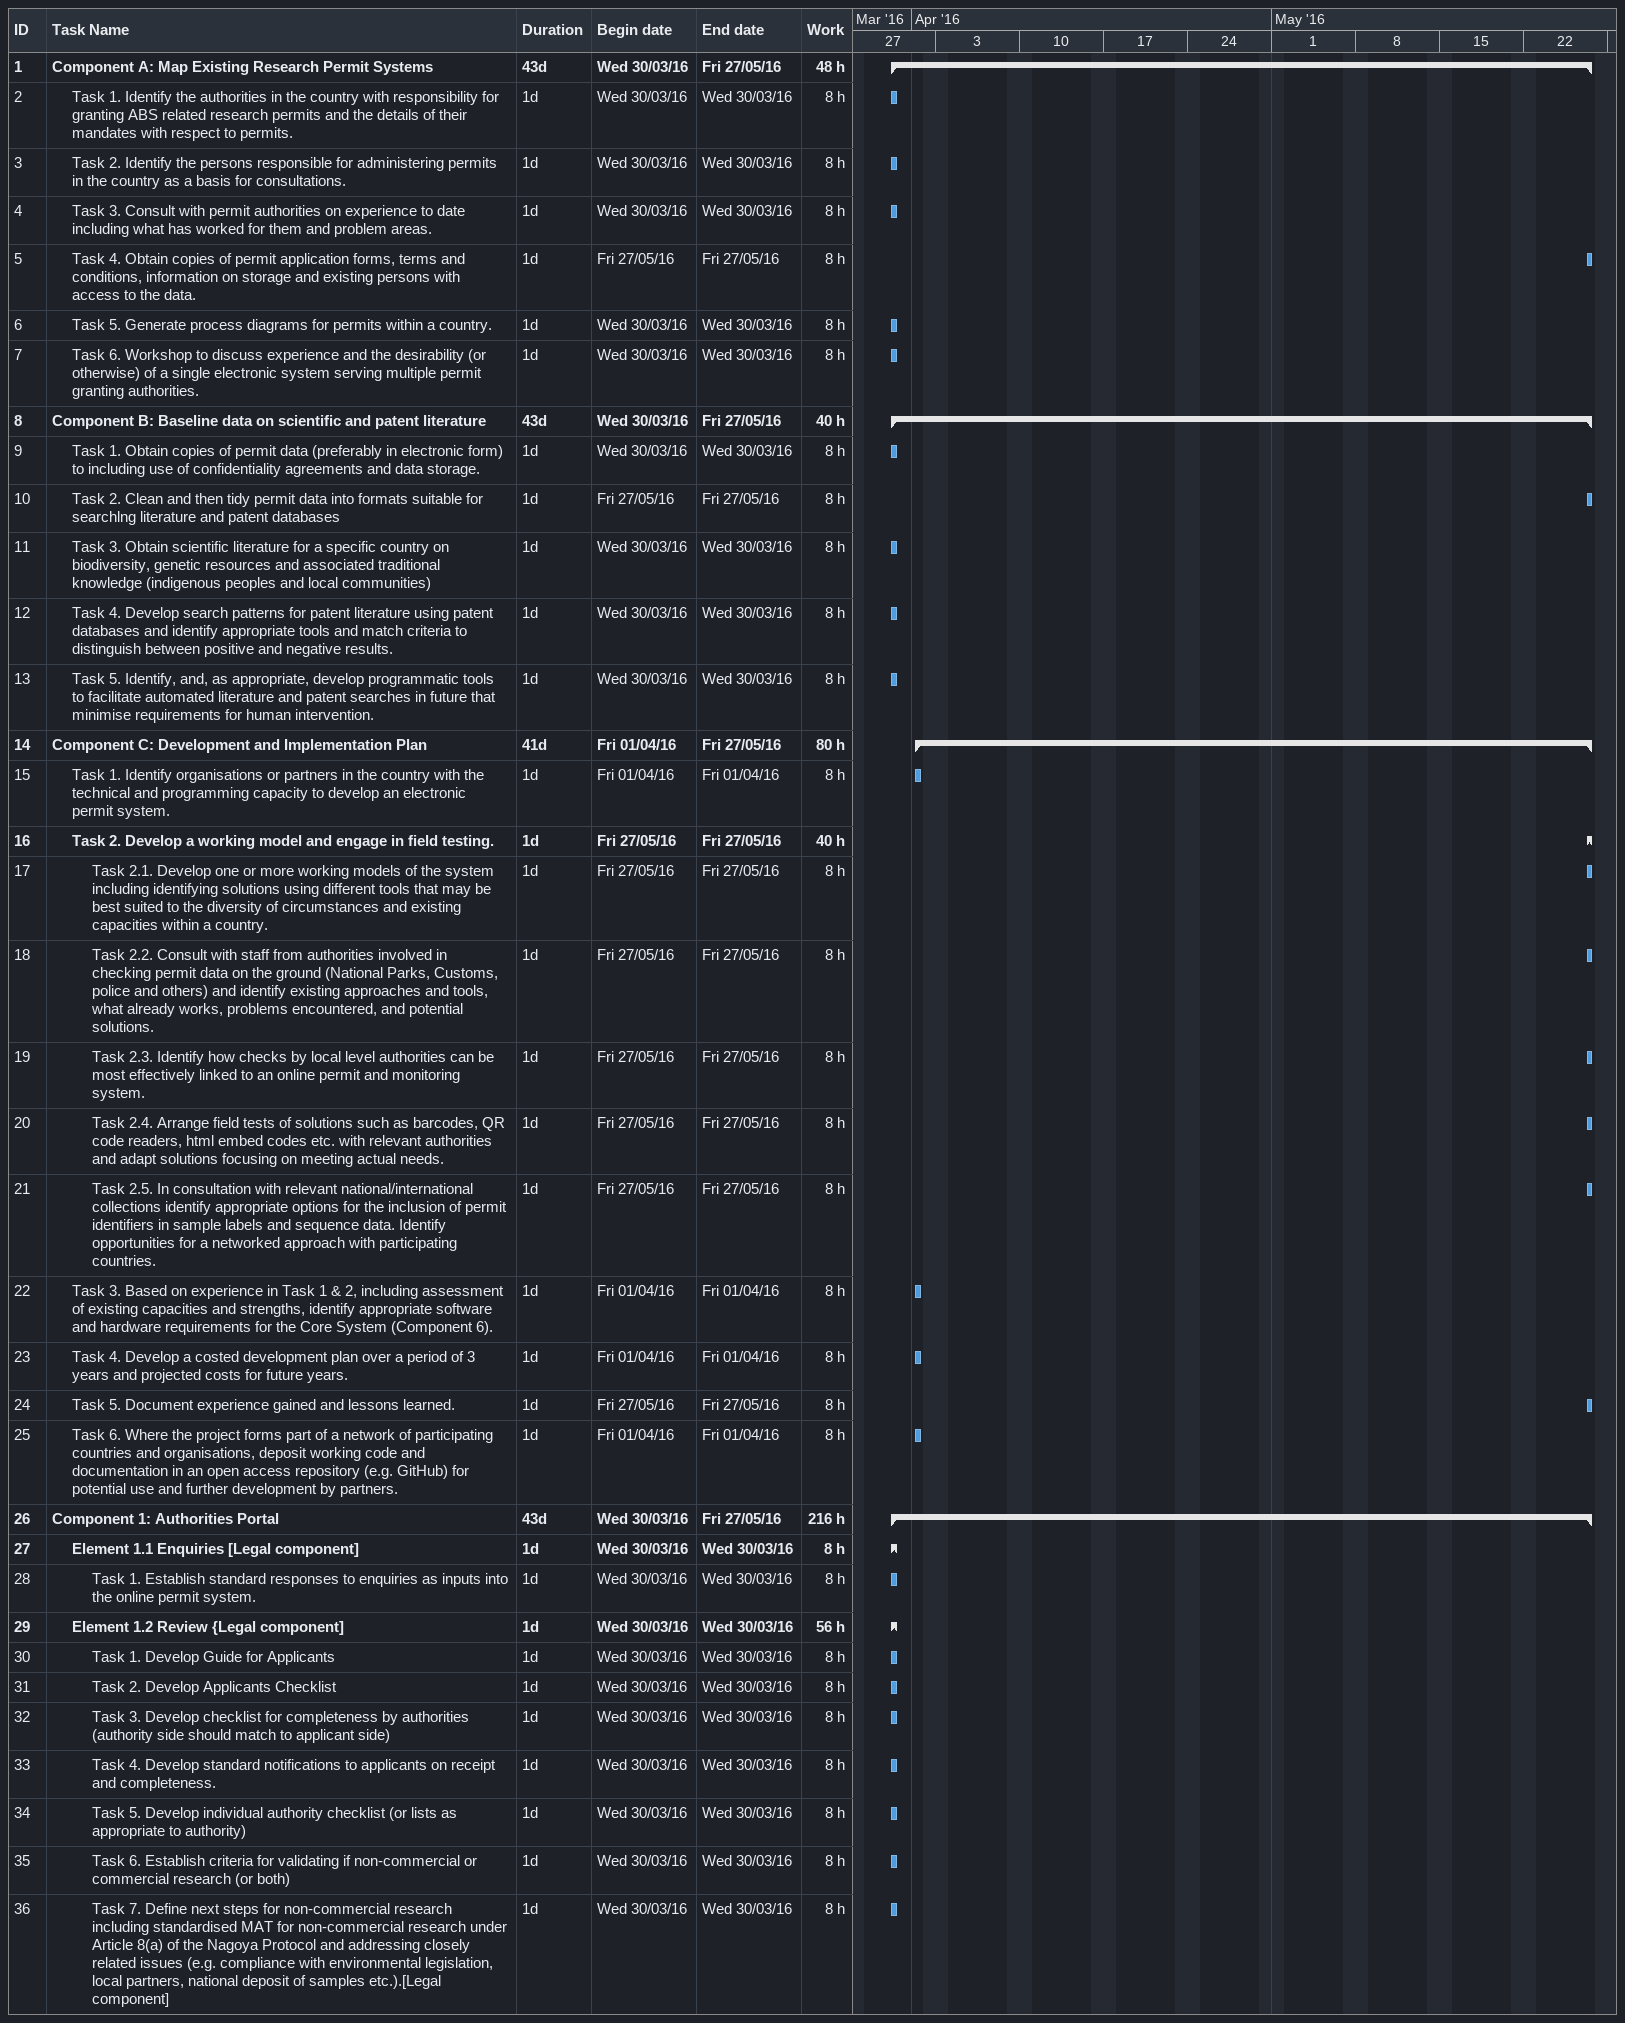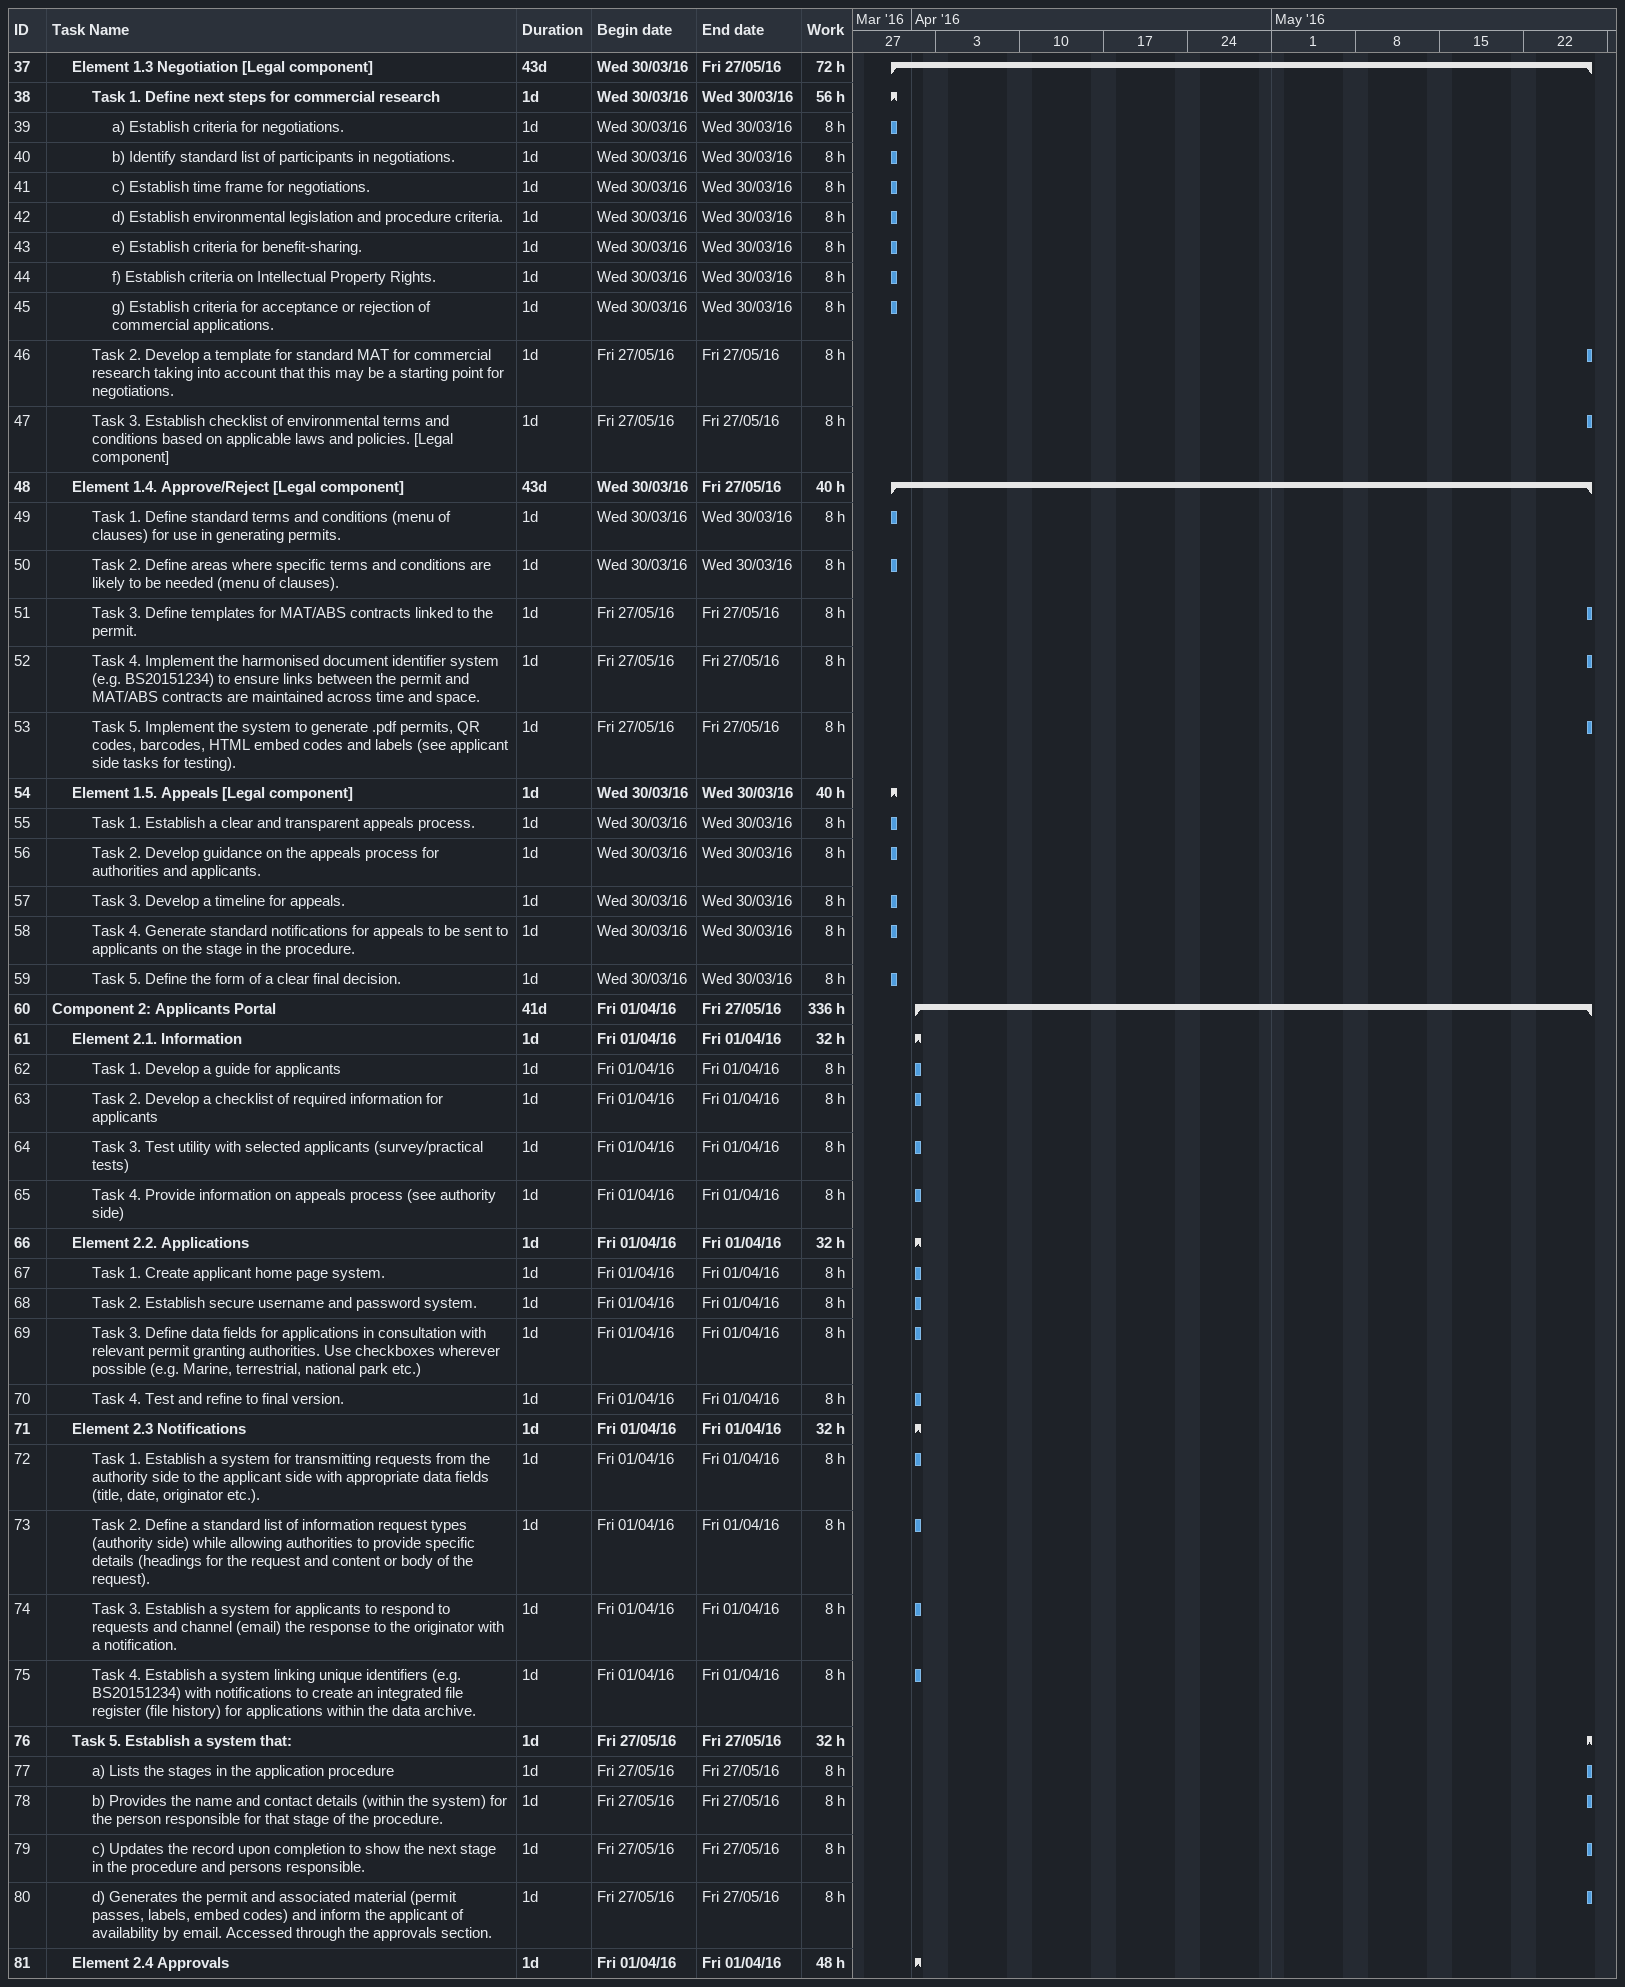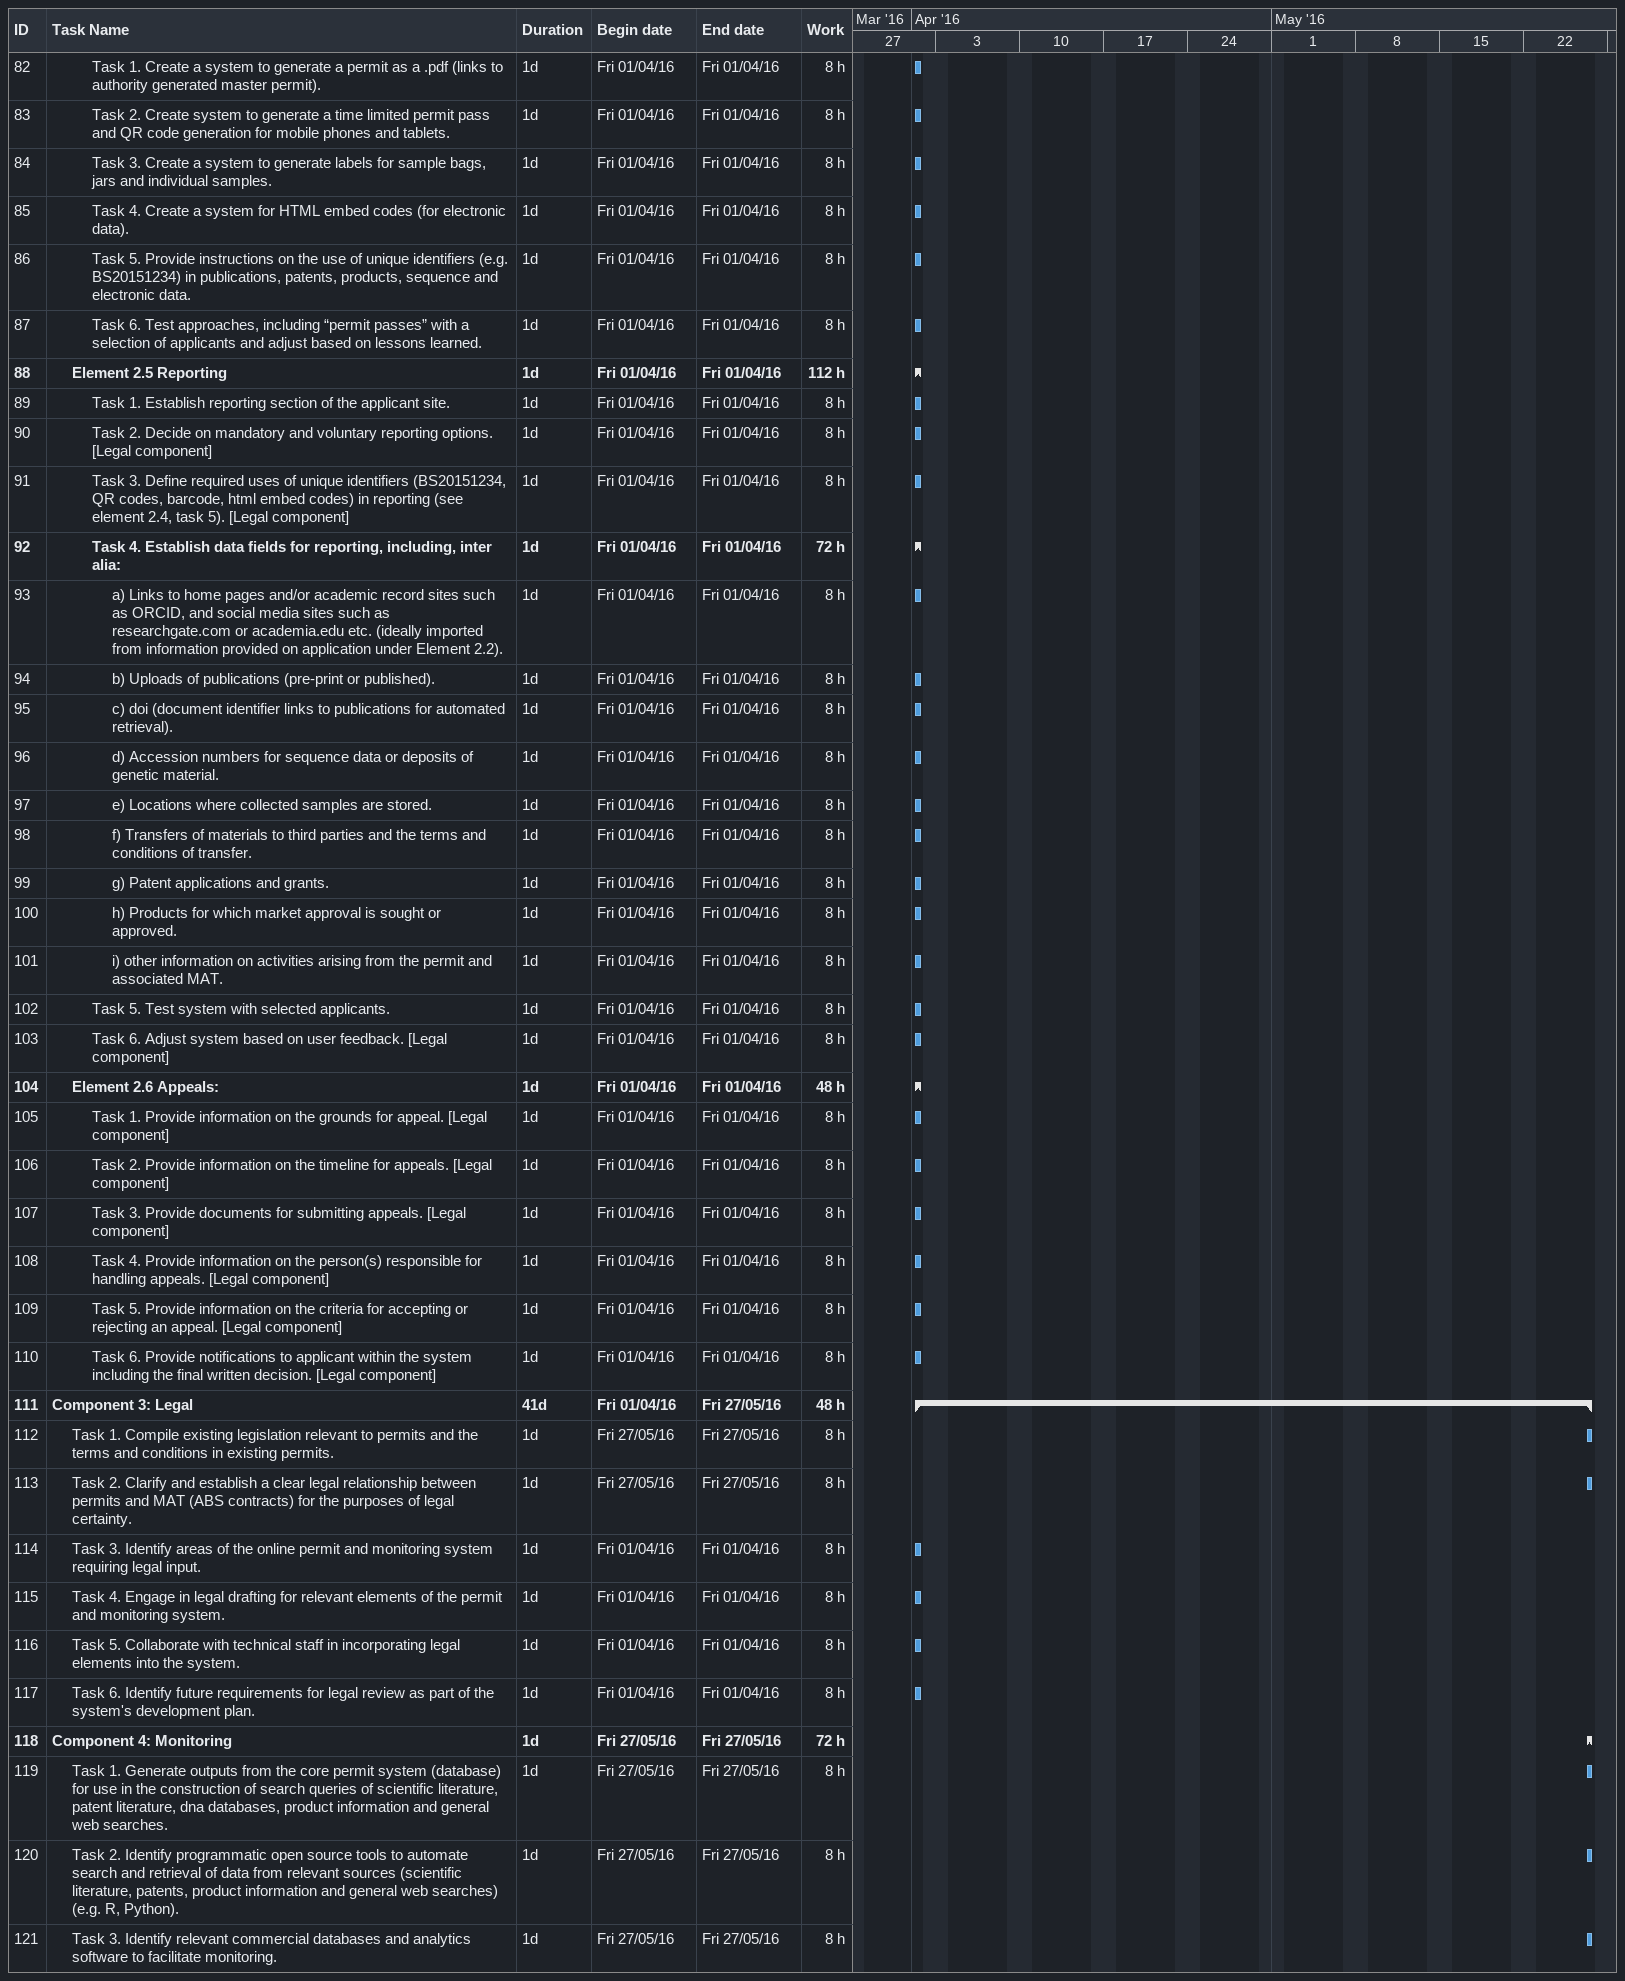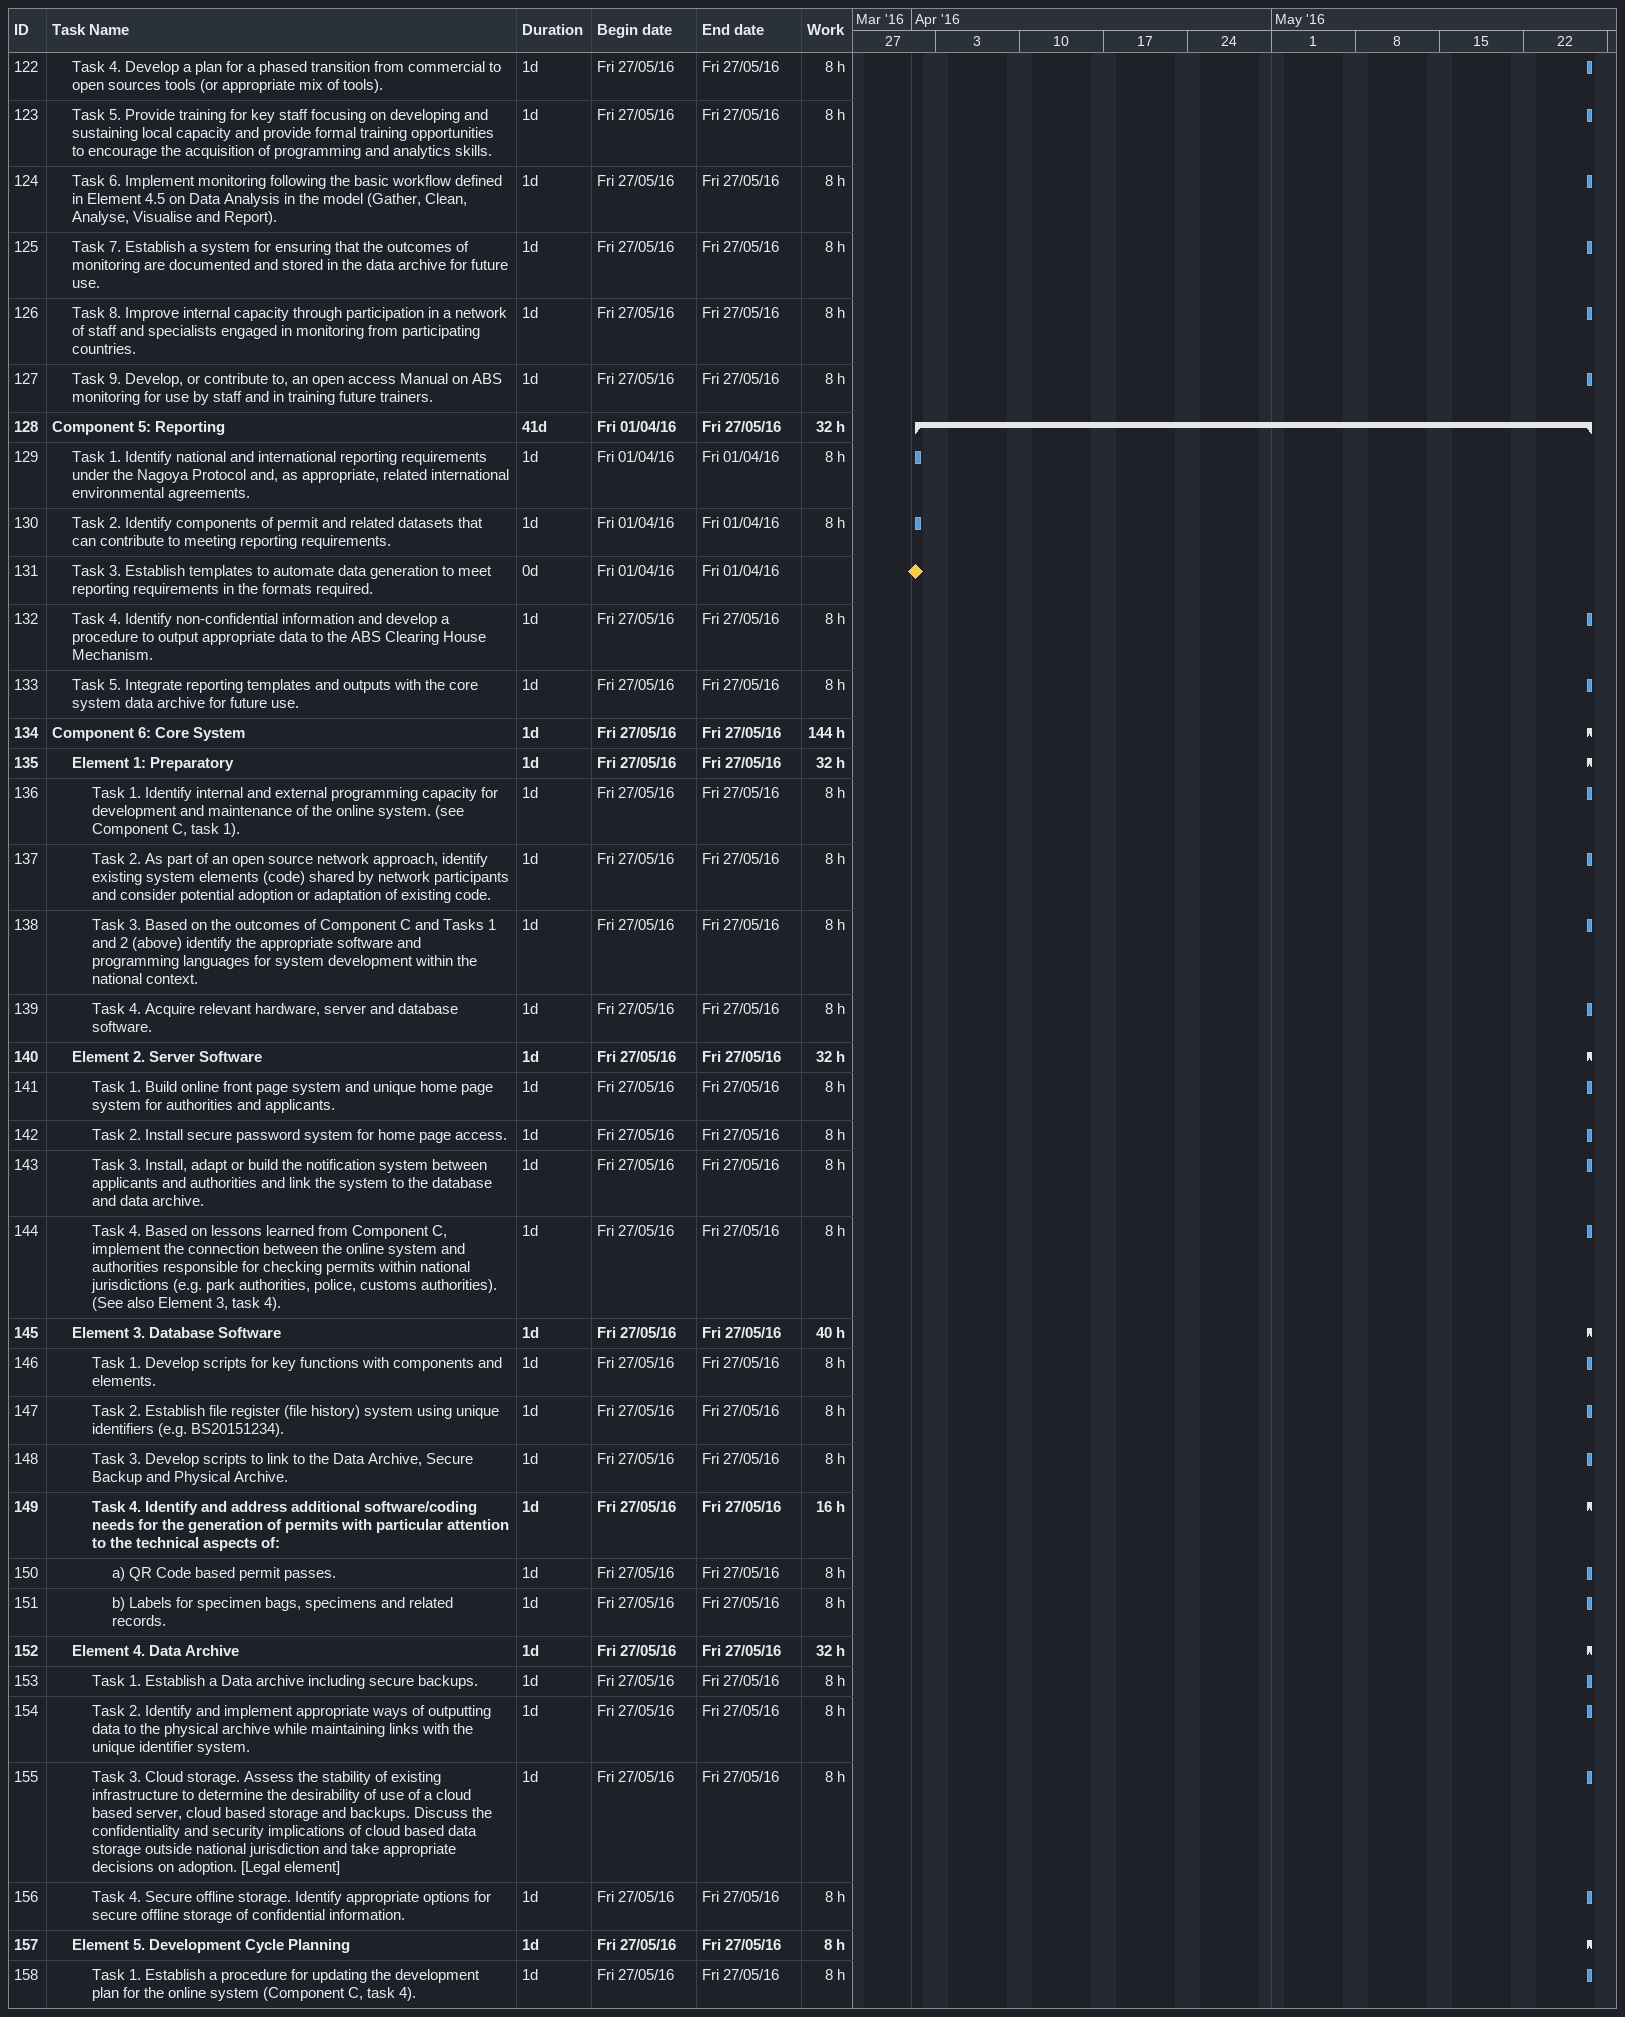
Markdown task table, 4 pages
| ID | Level | Task | Duration | Start | Finish | Work (h) |
|---|---|---|---|---|---|---|
| 1 | 1 | **Component A: Map Existing Research Permit Systems** | 43d | 2016-03-30 | 2016-05-27 | 48 |
| 2 | 2 | Task 1. Identify the authorities in the country with responsibility for granting ABS related research permits and the details of their mandates with respect to permits. | 1d | 2016-03-30 | 2016-03-30 | 8 |
| 3 | 2 | Task 2. Identify the persons responsible for administering permits in the country as a basis for consultations. | 1d | 2016-03-30 | 2016-03-30 | 8 |
| 4 | 2 | Task 3. Consult with permit authorities on experience to date including what has worked for them and problem areas. | 1d | 2016-03-30 | 2016-03-30 | 8 |
| 5 | 2 | Task 4. Obtain copies of permit application forms, terms and conditions, information on storage and existing persons with access to the data. | 1d | 2016-05-27 | 2016-05-27 | 8 |
| 6 | 2 | Task 5. Generate process diagrams for permits within a country. | 1d | 2016-03-30 | 2016-03-30 | 8 |
| 7 | 2 | Task 6. Workshop to discuss experience and the desirability (or otherwise) of a single electronic system serving multiple permit granting authorities. | 1d | 2016-03-30 | 2016-03-30 | 8 |
| 8 | 1 | **Component B: Baseline data on scientific and patent literature** | 43d | 2016-03-30 | 2016-05-27 | 40 |
| 9 | 2 | Task 1. Obtain copies of permit data (preferably in electronic form) to including use of confidentiality agreements and data storage. | 1d | 2016-03-30 | 2016-03-30 | 8 |
| 10 | 2 | Task 2. Clean and then tidy permit data into formats suitable for searchlng literature and patent databases | 1d | 2016-05-27 | 2016-05-27 | 8 |
| 11 | 2 | Task 3. Obtain scientific literature for a specific country on biodiversity, genetic resources and associated traditional knowledge (indigenous peoples and local communities) | 1d | 2016-03-30 | 2016-03-30 | 8 |
| 12 | 2 | Task 4. Develop search patterns for patent literature using patent databases and identify appropriate tools and match criteria to distinguish between positive and negative results. | 1d | 2016-03-30 | 2016-03-30 | 8 |
| 13 | 2 | Task 5. Identify, and, as appropriate, develop programmatic tools to facilitate automated literature and patent searches in future that minimise requirements for human intervention. | 1d | 2016-03-30 | 2016-03-30 | 8 |
| 14 | 1 | **Component C: Development and Implementation Plan** | 41d | 2016-04-01 | 2016-05-27 | 80 |
| 15 | 2 | Task 1. Identify organisations or partners in the country with the technical and programming capacity to develop an electronic permit system. | 1d | 2016-04-01 | 2016-04-01 | 8 |
| 16 | 2 | **Task 2. Develop a working model and engage in field testing.** | 1d | 2016-05-27 | 2016-05-27 | 40 |
| 17 | 3 | Task 2.1. Develop one or more working models of the system including identifying solutions using different tools that may be best suited to the diversity of circumstances and existing capacities within a country. | 1d | 2016-05-27 | 2016-05-27 | 8 |
| 18 | 3 | Task 2.2. Consult with staff from authorities involved in checking permit data on the ground (National Parks, Customs, police and others) and identify existing approaches and tools, what already works, problems encountered, and potential solutions. | 1d | 2016-05-27 | 2016-05-27 | 8 |
| 19 | 3 | Task 2.3. Identify how checks by local level authorities can be most effectively linked to an online permit and monitoring system. | 1d | 2016-05-27 | 2016-05-27 | 8 |
| 20 | 3 | Task 2.4. Arrange field tests of solutions such as barcodes, QR code readers, html embed codes etc. with relevant authorities and adapt solutions focusing on meeting actual needs. | 1d | 2016-05-27 | 2016-05-27 | 8 |
| 21 | 3 | Task 2.5. In consultation with relevant national/international collections identify appropriate options for the inclusion of permit identifiers in sample labels and sequence data. Identify opportunities for a networked approach with participating countries. | 1d | 2016-05-27 | 2016-05-27 | 8 |
| 22 | 2 | Task 3. Based on experience in Task 1 & 2, including assessment of existing capacities and strengths, identify appropriate software and hardware requirements for the Core System (Component 6). | 1d | 2016-04-01 | 2016-04-01 | 8 |
| 23 | 2 | Task 4. Develop a costed development plan over a period of 3 years and projected costs for future years. | 1d | 2016-04-01 | 2016-04-01 | 8 |
| 24 | 2 | Task 5. Document experience gained and lessons learned. | 1d | 2016-05-27 | 2016-05-27 | 8 |
| 25 | 2 | Task 6. Where the project forms part of a network of participating countries and organisations, deposit working code and documentation in an open access repository (e.g. GitHub) for potential use and further development by partners. | 1d | 2016-04-01 | 2016-04-01 | 8 |
| 26 | 1 | **Component 1: Authorities Portal** | 43d | 2016-03-30 | 2016-05-27 | 216 |
| 27 | 2 | **Element 1.1 Enquiries [Legal component]** | 1d | 2016-03-30 | 2016-03-30 | 8 |
| 28 | 3 | Task 1. Establish standard responses to enquiries as inputs into the online permit system. | 1d | 2016-03-30 | 2016-03-30 | 8 |
| 29 | 2 | **Element 1.2 Review {Legal component]** | 1d | 2016-03-30 | 2016-03-30 | 56 |
| 30 | 3 | Task 1. Develop Guide for Applicants | 1d | 2016-03-30 | 2016-03-30 | 8 |
| 31 | 3 | Task 2. Develop Applicants Checklist | 1d | 2016-03-30 | 2016-03-30 | 8 |
| 32 | 3 | Task 3. Develop checklist for completeness by authorities (authority side should match to applicant side) | 1d | 2016-03-30 | 2016-03-30 | 8 |
| 33 | 3 | Task 4. Develop standard notifications to applicants on receipt and completeness. | 1d | 2016-03-30 | 2016-03-30 | 8 |
| 34 | 3 | Task 5. Develop individual authority checklist (or lists as appropriate to authority) | 1d | 2016-03-30 | 2016-03-30 | 8 |
| 35 | 3 | Task 6. Establish criteria for validating if non-commercial or commercial research (or both) | 1d | 2016-03-30 | 2016-03-30 | 8 |
| 36 | 3 | Task 7. Define next steps for non-commercial research including standardised MAT for non-commercial research under Article 8(a) of the Nagoya Protocol and addressing closely related issues (e.g. compliance with environmental legislation, local partners, national deposit of samples etc.).[Legal component] | 1d | 2016-03-30 | 2016-03-30 | 8 |
| 37 | 2 | **Element 1.3 Negotiation [Legal component]** | 43d | 2016-03-30 | 2016-05-27 | 72 |
| 38 | 3 | **Task 1. Define next steps for commercial research** | 1d | 2016-03-30 | 2016-03-30 | 56 |
| 39 | 4 | a) Establish criteria for negotiations. | 1d | 2016-03-30 | 2016-03-30 | 8 |
| 40 | 4 | b) Identify standard list of participants in negotiations. | 1d | 2016-03-30 | 2016-03-30 | 8 |
| 41 | 4 | c) Establish time frame for negotiations. | 1d | 2016-03-30 | 2016-03-30 | 8 |
| 42 | 4 | d) Establish environmental legislation and procedure criteria. | 1d | 2016-03-30 | 2016-03-30 | 8 |
| 43 | 4 | e) Establish criteria for benefit-sharing. | 1d | 2016-03-30 | 2016-03-30 | 8 |
| 44 | 4 | f) Establish criteria on Intellectual Property Rights. | 1d | 2016-03-30 | 2016-03-30 | 8 |
| 45 | 4 | g) Establish criteria for acceptance or rejection of commercial applications. | 1d | 2016-03-30 | 2016-03-30 | 8 |
| 46 | 3 | Task 2. Develop a template for standard MAT for commercial research taking into account that this may be a starting point for negotiations. | 1d | 2016-05-27 | 2016-05-27 | 8 |
| 47 | 3 | Task 3. Establish checklist of environmental terms and conditions based on applicable laws and policies. [Legal component] | 1d | 2016-05-27 | 2016-05-27 | 8 |
| 48 | 2 | **Element 1.4. Approve/Reject [Legal component]** | 43d | 2016-03-30 | 2016-05-27 | 40 |
| 49 | 3 | Task 1. Define standard terms and conditions (menu of clauses) for use in generating permits. | 1d | 2016-03-30 | 2016-03-30 | 8 |
| 50 | 3 | Task 2. Define areas where specific terms and conditions are likely to be needed (menu of clauses). | 1d | 2016-03-30 | 2016-03-30 | 8 |
| 51 | 3 | Task 3. Define templates for MAT/ABS contracts linked to the permit. | 1d | 2016-05-27 | 2016-05-27 | 8 |
| 52 | 3 | Task 4. Implement the harmonised document identifier system (e.g. BS20151234) to ensure links between the permit and MAT/ABS contracts are maintained across time and space. | 1d | 2016-05-27 | 2016-05-27 | 8 |
| 53 | 3 | Task 5. Implement the system to generate .pdf permits, QR codes, barcodes, HTML embed codes and labels (see applicant side tasks for testing). | 1d | 2016-05-27 | 2016-05-27 | 8 |
| 54 | 2 | **Element 1.5. Appeals [Legal component]** | 1d | 2016-03-30 | 2016-03-30 | 40 |
| 55 | 3 | Task 1. Establish a clear and transparent appeals process. | 1d | 2016-03-30 | 2016-03-30 | 8 |
| 56 | 3 | Task 2. Develop guidance on the appeals process for authorities and applicants. | 1d | 2016-03-30 | 2016-03-30 | 8 |
| 57 | 3 | Task 3. Develop a timeline for appeals. | 1d | 2016-03-30 | 2016-03-30 | 8 |
| 58 | 3 | Task 4. Generate standard notifications for appeals to be sent to applicants on the stage in the procedure. | 1d | 2016-03-30 | 2016-03-30 | 8 |
| 59 | 3 | Task 5. Define the form of a clear final decision. | 1d | 2016-03-30 | 2016-03-30 | 8 |
| 60 | 1 | **Component 2: Applicants Portal** | 41d | 2016-04-01 | 2016-05-27 | 336 |
| 61 | 2 | **Element 2.1. Information** | 1d | 2016-04-01 | 2016-04-01 | 32 |
| 62 | 3 | Task 1. Develop a guide for applicants | 1d | 2016-04-01 | 2016-04-01 | 8 |
| 63 | 3 | Task 2. Develop a checklist of required information for applicants | 1d | 2016-04-01 | 2016-04-01 | 8 |
| 64 | 3 | Task 3. Test utility with selected applicants (survey/practical tests) | 1d | 2016-04-01 | 2016-04-01 | 8 |
| 65 | 3 | Task 4. Provide information on appeals process (see authority side) | 1d | 2016-04-01 | 2016-04-01 | 8 |
| 66 | 2 | **Element 2.2. Applications** | 1d | 2016-04-01 | 2016-04-01 | 32 |
| 67 | 3 | Task 1. Create applicant home page system. | 1d | 2016-04-01 | 2016-04-01 | 8 |
| 68 | 3 | Task 2. Establish secure username and password system. | 1d | 2016-04-01 | 2016-04-01 | 8 |
| 69 | 3 | Task 3. Define data fields for applications in consultation with relevant permit granting authorities. Use checkboxes wherever possible (e.g. Marine, terrestrial, national park etc.) | 1d | 2016-04-01 | 2016-04-01 | 8 |
| 70 | 3 | Task 4. Test and refine to final version. | 1d | 2016-04-01 | 2016-04-01 | 8 |
| 71 | 2 | **Element 2.3 Notifications** | 1d | 2016-04-01 | 2016-04-01 | 32 |
| 72 | 3 | Task 1. Establish a system for transmitting requests from the authority side to the applicant side with appropriate data fields (title, date, originator etc.). | 1d | 2016-04-01 | 2016-04-01 | 8 |
| 73 | 3 | Task 2. Define a standard list of information request types (authority side) while allowing authorities to provide specific details (headings for the request and content or body of the request). | 1d | 2016-04-01 | 2016-04-01 | 8 |
| 74 | 3 | Task 3. Establish a system for applicants to respond to requests and channel (email) the response to the originator with a notification. | 1d | 2016-04-01 | 2016-04-01 | 8 |
| 75 | 3 | Task 4. Establish a system linking unique identifiers (e.g. BS20151234) with notifications to create an integrated file register (file history) for applications within the data archive. | 1d | 2016-04-01 | 2016-04-01 | 8 |
| 76 | 2 | **Task 5. Establish a system that:** | 1d | 2016-05-27 | 2016-05-27 | 32 |
| 77 | 3 | a) Lists the stages in the application procedure | 1d | 2016-05-27 | 2016-05-27 | 8 |
| 78 | 3 | b) Provides the name and contact details (within the system) for the person responsible for that stage of the procedure. | 1d | 2016-05-27 | 2016-05-27 | 8 |
| 79 | 3 | c) Updates the record upon completion to show the next stage in the procedure and persons responsible. | 1d | 2016-05-27 | 2016-05-27 | 8 |
| 80 | 3 | d) Generates the permit and associated material (permit passes, labels, embed codes) and inform the applicant of availability by email. Accessed through the approvals section. | 1d | 2016-05-27 | 2016-05-27 | 8 |
| 81 | 2 | **Element 2.4 Approvals** | 1d | 2016-04-01 | 2016-04-01 | 48 |
| 82 | 3 | Task 1. Create a system to generate a permit as a .pdf (links to authority generated master permit). | 1d | 2016-04-01 | 2016-04-01 | 8 |
| 83 | 3 | Task 2. Create system to generate a time limited permit pass and QR code generation for mobile phones and tablets. | 1d | 2016-04-01 | 2016-04-01 | 8 |
| 84 | 3 | Task 3. Create a system to generate labels for sample bags, jars and individual samples. | 1d | 2016-04-01 | 2016-04-01 | 8 |
| 85 | 3 | Task 4. Create a system for HTML embed codes (for electronic data). | 1d | 2016-04-01 | 2016-04-01 | 8 |
| 86 | 3 | Task 5. Provide instructions on the use of unique identifiers (e.g. BS20151234) in publications, patents, products, sequence and electronic data. | 1d | 2016-04-01 | 2016-04-01 | 8 |
| 87 | 3 | Task 6. Test approaches, including “permit passes” with a selection of applicants and adjust based on lessons learned. | 1d | 2016-04-01 | 2016-04-01 | 8 |
| 88 | 2 | **Element 2.5 Reporting** | 1d | 2016-04-01 | 2016-04-01 | 112 |
| 89 | 3 | Task 1. Establish reporting section of the applicant site. | 1d | 2016-04-01 | 2016-04-01 | 8 |
| 90 | 3 | Task 2. Decide on mandatory and voluntary reporting options. [Legal component] | 1d | 2016-04-01 | 2016-04-01 | 8 |
| 91 | 3 | Task 3. Define required uses of unique identifiers (BS20151234, QR codes, barcode, html embed codes) in reporting (see element 2.4, task 5). [Legal component] | 1d | 2016-04-01 | 2016-04-01 | 8 |
| 92 | 3 | **Task 4. Establish data fields for reporting, including, inter alia:** | 1d | 2016-04-01 | 2016-04-01 | 72 |
| 93 | 4 | a) Links to home pages and/or academic record sites such as ORCID, and social media sites such as researchgate.com or academia.edu etc. (ideally imported from information provided on application under Element 2.2). | 1d | 2016-04-01 | 2016-04-01 | 8 |
| 94 | 4 | b) Uploads of publications (pre-print or published). | 1d | 2016-04-01 | 2016-04-01 | 8 |
| 95 | 4 | c) doi (document identifier links to publications for automated retrieval). | 1d | 2016-04-01 | 2016-04-01 | 8 |
| 96 | 4 | d) Accession numbers for sequence data or deposits of genetic material. | 1d | 2016-04-01 | 2016-04-01 | 8 |
| 97 | 4 | e) Locations where collected samples are stored. | 1d | 2016-04-01 | 2016-04-01 | 8 |
| 98 | 4 | f) Transfers of materials to third parties and the terms and conditions of transfer. | 1d | 2016-04-01 | 2016-04-01 | 8 |
| 99 | 4 | g) Patent applications and grants. | 1d | 2016-04-01 | 2016-04-01 | 8 |
| 100 | 4 | h) Products for which market approval is sought or approved. | 1d | 2016-04-01 | 2016-04-01 | 8 |
| 101 | 4 | i) other information on activities arising from the permit and associated MAT. | 1d | 2016-04-01 | 2016-04-01 | 8 |
| 102 | 3 | Task 5. Test system with selected applicants. | 1d | 2016-04-01 | 2016-04-01 | 8 |
| 103 | 3 | Task 6. Adjust system based on user feedback. [Legal component] | 1d | 2016-04-01 | 2016-04-01 | 8 |
| 104 | 2 | **Element 2.6 Appeals:** | 1d | 2016-04-01 | 2016-04-01 | 48 |
| 105 | 3 | Task 1. Provide information on the grounds for appeal. [Legal component] | 1d | 2016-04-01 | 2016-04-01 | 8 |
| 106 | 3 | Task 2. Provide information on the timeline for appeals. [Legal component] | 1d | 2016-04-01 | 2016-04-01 | 8 |
| 107 | 3 | Task 3. Provide documents for submitting appeals. [Legal component] | 1d | 2016-04-01 | 2016-04-01 | 8 |
| 108 | 3 | Task 4. Provide information on the person(s) responsible for handling appeals. [Legal component] | 1d | 2016-04-01 | 2016-04-01 | 8 |
| 109 | 3 | Task 5. Provide information on the criteria for accepting or rejecting an appeal. [Legal component] | 1d | 2016-04-01 | 2016-04-01 | 8 |
| 110 | 3 | Task 6. Provide notifications to applicant within the system including the final written decision. [Legal component] | 1d | 2016-04-01 | 2016-04-01 | 8 |
| 111 | 1 | **Component 3: Legal** | 41d | 2016-04-01 | 2016-05-27 | 48 |
| 112 | 2 | Task 1. Compile existing legislation relevant to permits and the terms and conditions in existing permits. | 1d | 2016-05-27 | 2016-05-27 | 8 |
| 113 | 2 | Task 2. Clarify and establish a clear legal relationship between permits and MAT (ABS contracts) for the purposes of legal certainty. | 1d | 2016-05-27 | 2016-05-27 | 8 |
| 114 | 2 | Task 3. Identify areas of the online permit and monitoring system requiring legal input. | 1d | 2016-04-01 | 2016-04-01 | 8 |
| 115 | 2 | Task 4. Engage in legal drafting for relevant elements of the permit and monitoring system. | 1d | 2016-04-01 | 2016-04-01 | 8 |
| 116 | 2 | Task 5. Collaborate with technical staff in incorporating legal elements into the system. | 1d | 2016-04-01 | 2016-04-01 | 8 |
| 117 | 2 | Task 6. Identify future requirements for legal review as part of the system's development plan. | 1d | 2016-04-01 | 2016-04-01 | 8 |
| 118 | 1 | **Component 4: Monitoring** | 1d | 2016-05-27 | 2016-05-27 | 72 |
| 119 | 2 | Task 1. Generate outputs from the core permit system (database) for use in the construction of search queries of scientific literature, patent literature, dna databases, product information and general web searches. | 1d | 2016-05-27 | 2016-05-27 | 8 |
| 120 | 2 | Task 2. Identify programmatic open source tools to automate search and retrieval of data from relevant sources (scientific literature, patents, product information and general web searches) (e.g. R, Python). | 1d | 2016-05-27 | 2016-05-27 | 8 |
| 121 | 2 | Task 3. Identify relevant commercial databases and analytics software to facilitate monitoring. | 1d | 2016-05-27 | 2016-05-27 | 8 |
| 122 | 2 | Task 4. Develop a plan for a phased transition from commercial to open sources tools (or appropriate mix of tools). | 1d | 2016-05-27 | 2016-05-27 | 8 |
| 123 | 2 | Task 5. Provide training for key staff focusing on developing and sustaining local capacity and provide formal training opportunities to encourage the acquisition of programming and analytics skills. | 1d | 2016-05-27 | 2016-05-27 | 8 |
| 124 | 2 | Task 6. Implement monitoring following the basic workflow defined in Element 4.5 on Data Analysis in the model (Gather, Clean, Analyse, Visualise and Report). | 1d | 2016-05-27 | 2016-05-27 | 8 |
| 125 | 2 | Task 7. Establish a system for ensuring that the outcomes of monitoring are documented and stored in the data archive for future use. | 1d | 2016-05-27 | 2016-05-27 | 8 |
| 126 | 2 | Task 8. Improve internal capacity through participation in a network of staff and specialists engaged in monitoring from participating countries. | 1d | 2016-05-27 | 2016-05-27 | 8 |
| 127 | 2 | Task 9. Develop, or contribute to, an open access Manual on ABS monitoring for use by staff and in training future trainers. | 1d | 2016-05-27 | 2016-05-27 | 8 |
| 128 | 1 | **Component 5: Reporting** | 41d | 2016-04-01 | 2016-05-27 | 32 |
| 129 | 2 | Task 1. Identify national and international reporting requirements under the Nagoya Protocol and, as appropriate, related international environmental agreements. | 1d | 2016-04-01 | 2016-04-01 | 8 |
| 130 | 2 | Task 2. Identify components of permit and related datasets that can contribute to meeting reporting requirements. | 1d | 2016-04-01 | 2016-04-01 | 8 |
| 131 | 2 | Task 3. Establish templates to automate data generation to meet reporting requirements in the formats required. | 0d | 2016-04-01 | 2016-04-01 |  |
| 132 | 2 | Task 4. Identify non-confidential information and develop a procedure to output appropriate data to the ABS Clearing House Mechanism. | 1d | 2016-05-27 | 2016-05-27 | 8 |
| 133 | 2 | Task 5. Integrate reporting templates and outputs with the core system data archive for future use. | 1d | 2016-05-27 | 2016-05-27 | 8 |
| 134 | 1 | **Component 6: Core System** | 1d | 2016-05-27 | 2016-05-27 | 144 |
| 135 | 2 | **Element 1: Preparatory** | 1d | 2016-05-27 | 2016-05-27 | 32 |
| 136 | 3 | Task 1. Identify internal and external programming capacity for development and maintenance of the online system. (see Component C, task 1). | 1d | 2016-05-27 | 2016-05-27 | 8 |
| 137 | 3 | Task 2. As part of an open source network approach, identify existing system elements (code) shared by network participants and consider potential adoption or adaptation of existing code. | 1d | 2016-05-27 | 2016-05-27 | 8 |
| 138 | 3 | Task 3. Based on the outcomes of Component C and Tasks 1 and 2 (above) identify the appropriate software and programming languages for system development within the national context. | 1d | 2016-05-27 | 2016-05-27 | 8 |
| 139 | 3 | Task 4. Acquire relevant hardware, server and database software. | 1d | 2016-05-27 | 2016-05-27 | 8 |
| 140 | 2 | **Element 2. Server Software** | 1d | 2016-05-27 | 2016-05-27 | 32 |
| 141 | 3 | Task 1. Build online front page system and unique home page system for authorities and applicants. | 1d | 2016-05-27 | 2016-05-27 | 8 |
| 142 | 3 | Task 2. Install secure password system for home page access. | 1d | 2016-05-27 | 2016-05-27 | 8 |
| 143 | 3 | Task 3. Install, adapt or build the notification system between applicants and authorities and link the system to the database and data archive. | 1d | 2016-05-27 | 2016-05-27 | 8 |
| 144 | 3 | Task 4. Based on lessons learned from Component C, implement the connection between the online system and authorities responsible for checking permits within national jurisdictions (e.g. park authorities, police, customs authorities). (See also Element 3, task 4). | 1d | 2016-05-27 | 2016-05-27 | 8 |
| 145 | 2 | **Element 3. Database Software** | 1d | 2016-05-27 | 2016-05-27 | 40 |
| 146 | 3 | Task 1. Develop scripts for key functions with components and elements. | 1d | 2016-05-27 | 2016-05-27 | 8 |
| 147 | 3 | Task 2. Establish file register (file history) system using unique identifiers (e.g. BS20151234). | 1d | 2016-05-27 | 2016-05-27 | 8 |
| 148 | 3 | Task 3. Develop scripts to link to the Data Archive, Secure Backup and Physical Archive. | 1d | 2016-05-27 | 2016-05-27 | 8 |
| 149 | 3 | **Task 4. Identify and address additional software/coding needs for the generation of permits with particular attention to the technical aspects of:** | 1d | 2016-05-27 | 2016-05-27 | 16 |
| 150 | 4 | a) QR Code based permit passes. | 1d | 2016-05-27 | 2016-05-27 | 8 |
| 151 | 4 | b) Labels for specimen bags, specimens and related records. | 1d | 2016-05-27 | 2016-05-27 | 8 |
| 152 | 2 | **Element 4. Data Archive** | 1d | 2016-05-27 | 2016-05-27 | 32 |
| 153 | 3 | Task 1. Establish a Data archive including secure backups. | 1d | 2016-05-27 | 2016-05-27 | 8 |
| 154 | 3 | Task 2. Identify and implement appropriate ways of outputting data to the physical archive while maintaining links with the unique identifier system. | 1d | 2016-05-27 | 2016-05-27 | 8 |
| 155 | 3 | Task 3. Cloud storage. Assess the stability of existing infrastructure to determine the desirability of use of a cloud based server, cloud based storage and backups. Discuss the confidentiality and security implications of cloud based data storage outside national jurisdiction and take appropriate decisions on adoption. [Legal element] | 1d | 2016-05-27 | 2016-05-27 | 8 |
| 156 | 3 | Task 4. Secure offline storage. Identify appropriate options for secure offline storage of confidential information. | 1d | 2016-05-27 | 2016-05-27 | 8 |
| 157 | 2 | **Element 5. Development Cycle Planning** | 1d | 2016-05-27 | 2016-05-27 | 8 |
| 158 | 3 | Task 1. Establish a procedure for updating the development plan for the online system (Component C, task 4). | 1d | 2016-05-27 | 2016-05-27 | 8 |
